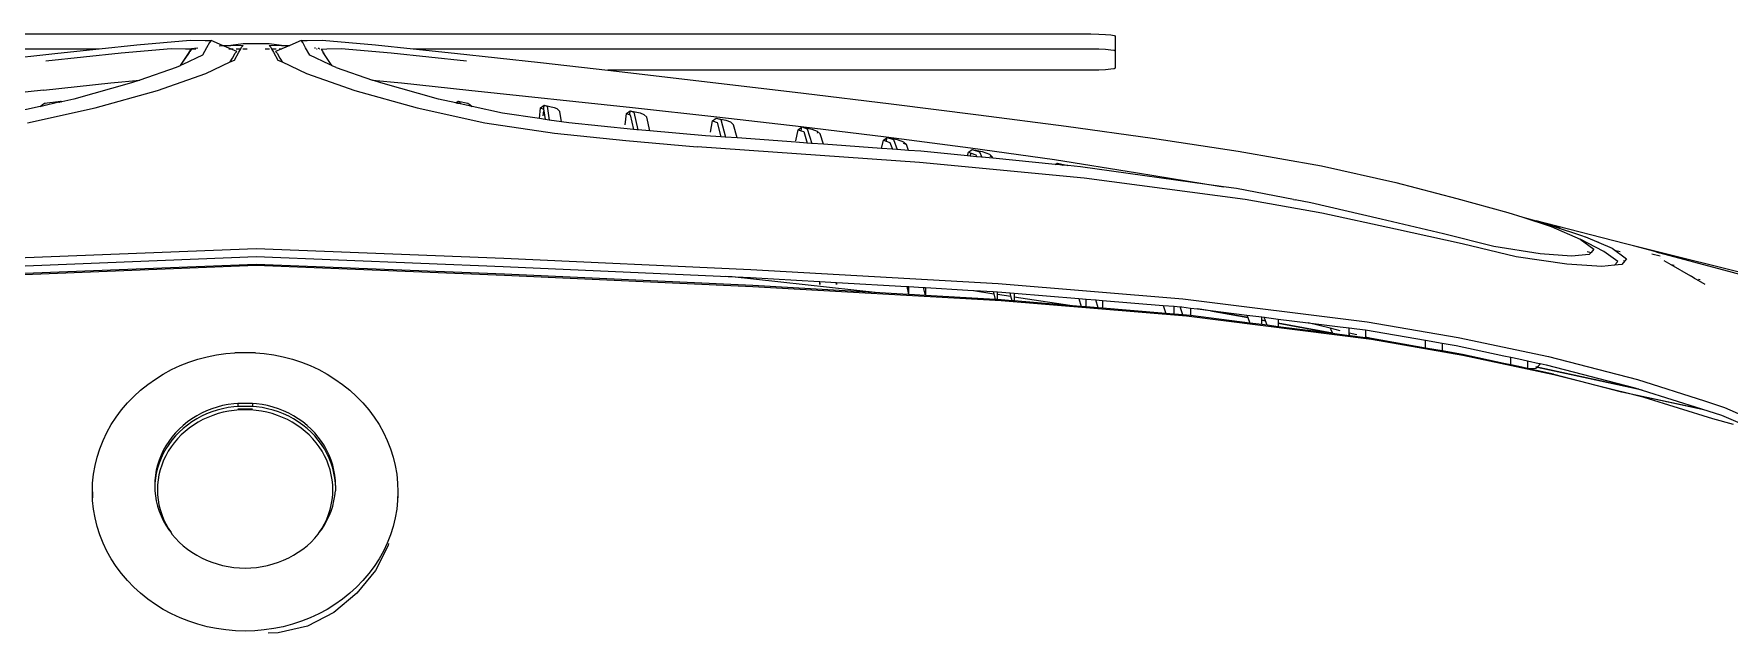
# Model space of a CAD drawing. Header units: metres. Extents: x 54.3 to 102.1, y 17 to 45.8.
# Drawn here: x 55.9438 to 56.2871, y 31.3346 to 31.4561 of the extents above; entities that cross this region are included whole.
import ezdxf

# ---------------------------------------------------------------- set-up
doc = ezdxf.new("R2010")
doc.units = ezdxf.units.M
doc.layers.add('Edges', color=7, linetype='Continuous')

# ---------------------------------------------------------------- blocks, each defined once
blk = doc.blocks.new('BMW 7 Series pl')
at = {"layer": 'Edges'}
for p, q in [((-2526.44, 424.73), (-2508.16, 492.86)), ((-2514.82, 471.64), (-2528.53, 416.8)), ((-2477.24, 443.42), (-2468.8, 462.93)), ((-2479.61, 444.38), (-2477.09, 450.08)), ((-2474.41, 447.07), (-2476.17, 440.83)), ((-2481.58, 438.26), (-2479.61, 444.38)), ((-2479.17, 437.37), (-2477.24, 443.42)), ((-2516.84, 438.51), (-2518.78, 435.19)), ((-2518.45, 436.51), (-2518.33, 437)), ((-2488.01, 418.04), (-2481.58, 438.26)), ((-2484.87, 419.4), (-2479.17, 437.37)), ((-2484.34, 413.25), (-2479.1, 437.57)), ((-2484.34, 413.25), (-2479.17, 437.37)), ((-2476.17, 440.83), (-2482.58, 420.06)), ((-2522.91, 428.07), (-2519.45, 434.05)), ((-2519.27, 434.33), (-2519.45, 434.05)), ((-2519.24, 434.37), (-2519.27, 434.33)), ((-2518.78, 435.19), (-2519.24, 434.37)), ((-2518.78, 435.19), (-2518.73, 435.39)), ((-2524.12, 425.98), (-2522.91, 428.07)), ((-2522.91, 428.07), (-2522.65, 429.09)), ((-2526.49, 424.4), (-2528.53, 416.8)), ((-2526.35, 424.74), (-2526.62, 423.68)), ((-2526.4, 424.73), (-2526.49, 424.4)), ((-2526.44, 424.73), (-2526.49, 424.4)), ((-2526.16, 422.37), (-2525.53, 424.88)), ((-2524.84, 425.1), (-2524.85, 425.04)), ((-2528.53, 416.8), (-2529.18, 414.37)), ((-2494.98, 391.04), (-2488.01, 418.04)), ((-2492.51, 390.32), (-2485.57, 417.21)), ((-2485.18, 418.41), (-2491.81, 387.67)), ((-2484.87, 419.4), (-2491.72, 387.59)), ((-2485.57, 417.21), (-2485.18, 418.41)), ((-2485.18, 418.41), (-2484.87, 419.4)), ((-2482.58, 420.06), (-2484.34, 413.25)), ((-2529.18, 414.37), (-2535.44, 390.04)), ((-2527.83, 410.34), (-2524.65, 414.66)), ((-2527.1, 411.49), (-2526.78, 412.76)), ((-2523.78, 412.01), (-2526.83, 407.79)), ((-2524.65, 414.66), (-2524.03, 414.15)), ((-2524.12, 413.8), (-2524.03, 414.15)), ((-2524.03, 414.15), (-2522.88, 413.22)), ((-2522.66, 411.04), (-2523.78, 412.01)), ((-2522.88, 413.22), (-2522.66, 411.04)), ((-2522.66, 411.04), (-2522.27, 407.21)), ((-2489.69, 392.57), (-2484.36, 413.19)), ((-2484.36, 413.19), (-2489.5, 392.71)), ((-2484.34, 413.25), (-2484.36, 413.19)), ((-2531.24, 402.27), (-2529.57, 406.33)), ((-2526.83, 407.79), (-2530.61, 400.68)), ((-2529.57, 406.33), (-2529.65, 406.02)), ((-2529.57, 406.33), (-2527.83, 410.34)), ((-2522.27, 407.21), (-2522.95, 396.59)), ((-2534.38, 392.79), (-2531.72, 401.08)), ((-2534.38, 391.87), (-2530.61, 400.68)), ((-2531.72, 401.08), (-2531.25, 402.2)), ((-2531.25, 402.2), (-2531.24, 402.27)), ((-2530.61, 400.68), (-2527.57, 404.76)), ((-2527.57, 404.76), (-2526.57, 403.94)), ((-2526.87, 402.73), (-2526.57, 403.94)), ((-2526.57, 403.94), (-2525.95, 403.42)), ((-2525.95, 403.42), (-2525.43, 398.02)), ((-2525.43, 398.02), (-2526.11, 388.55)), ((-2522.95, 396.59), (-2525.26, 381.32)), ((-2537.2, 383.25), (-2534.38, 391.87)), ((-2536.14, 387.29), (-2534.38, 392.79)), ((-2535.44, 390.04), (-2536.14, 387.29)), ((-2533.91, 394.64), (-2534.38, 392.79)), ((-2500.83, 363.68), (-2494.98, 391.04)), ((-2489.5, 392.71), (-2495.37, 365.16)), ((-2492.89, 388.52), (-2492.51, 390.32)), ((-2489.69, 392.57), (-2491.29, 385.16)), ((-2537.2, 383.25), (-2536.14, 387.29)), ((-2526.11, 388.55), (-2528.35, 374.52)), ((-2493.71, 384.71), (-2492.95, 388.24)), ((-2492.95, 388.24), (-2492.72, 388.52)), ((-2492.95, 388.24), (-2492.89, 388.52)), ((-2492.89, 388.52), (-2492.72, 388.52)), ((-2492.72, 388.52), (-2491.81, 387.67)), ((-2491.81, 387.67), (-2491.9, 387.25)), ((-2491.81, 387.67), (-2491.72, 387.59)), ((-2491.72, 387.59), (-2491.8, 387.25)), ((-2491.72, 387.59), (-2491.36, 387.25)), ((-2491.29, 385.16), (-2491.39, 384.71)), ((-2491.36, 387.25), (-2491.29, 385.16)), ((-2538.68, 378.75), (-2537.2, 383.25)), ((-2525.26, 381.32), (-2529.13, 364.92)), ((-2495.23, 377.58), (-2494.78, 379.71)), ((-2494.78, 379.71), (-2494.28, 382.04)), ((-2492.47, 379.71), (-2494.78, 379.71)), ((-2494.28, 382.04), (-2493.71, 384.71)), ((-2493.71, 384.71), (-2491.39, 384.71)), ((-2492.47, 379.71), (-2492.93, 377.58)), ((-2491.96, 382.04), (-2492.47, 379.71)), ((-2491.39, 384.71), (-2491.96, 382.04)), ((-2542.9, 363.37), (-2538.68, 378.75)), ((-2528.35, 374.52), (-2532.16, 359.34)), ((-2498.34, 363.08), (-2495.23, 377.58)), ((-2492.93, 377.58), (-2495.63, 365.09)), ((-2529.13, 364.92), (-2533.62, 344.81)), ((-2495.37, 365.16), (-2500.16, 337.51)), ((-2495.63, 365.09), (-2496.72, 358.84)), ((-2547.74, 344.89), (-2542.9, 363.37)), ((-2532.16, 359.34), (-2536.66, 340.46)), ((-2505.57, 336.14), (-2500.83, 363.68)), ((-2499.07, 358.84), (-2498.34, 363.08)), ((-2499.93, 353.84), (-2499.07, 358.84)), ((-2499.07, 358.84), (-2496.72, 358.84)), ((-2496.72, 358.84), (-2497.6, 353.84)), ((-2503.07, 335.72), (-2499.93, 353.84)), ((-2497.6, 353.84), (-2500.47, 337.48)), ((-2497.6, 353.84), (-2499.93, 353.84)), ((-2552.77, 322.32), (-2547.74, 344.89)), ((-2533.62, 344.81), (-2538.44, 322.49)), ((-2536.66, 340.46), (-2541.58, 319.13)), ((-2512.54, 280.41), (-2505.57, 336.14)), ((-2500.16, 337.51), (-2507.21, 281.55)), ((-2503.41, 333.02), (-2503.07, 335.67)), ((-2503.07, 335.72), (-2500.9, 335.72)), ((-2503.07, 335.67), (-2503.07, 335.72)), ((-2500.69, 335.72), (-2501.3, 330.96)), ((-2500.47, 337.48), (-2500.9, 335.72)), ((-2500.9, 335.72), (-2500.69, 335.72)), ((-2500.47, 337.48), (-2500.69, 335.72)), ((-2504.03, 328.06), (-2503.7, 330.72)), ((-2503.7, 330.72), (-2503.41, 333.02)), ((-2502.14, 330.72), (-2503.7, 330.72)), ((-2501.56, 333.02), (-2502.14, 330.72)), ((-2501.92, 330.72), (-2502.14, 330.72)), ((-2501.33, 330.72), (-2501.96, 325.7)), ((-2501.3, 330.96), (-2501.92, 330.72)), ((-2501.33, 330.72), (-2501.92, 330.72)), ((-2501.3, 330.96), (-2501.33, 330.72)), ((-2505.24, 318.38), (-2504.03, 328.06)), ((-2503.58, 325.01), (-2505.24, 318.38)), ((-2502.1, 325.65), (-2505.1, 309.29)), ((-2505.1, 309.29), (-2502.1, 325.65)), ((-2501.96, 325.7), (-2504.04, 309.29)), ((-2502.81, 328.06), (-2503.58, 325.01)), ((-2503.58, 325.01), (-2503.19, 325.23)), ((-2503.19, 325.23), (-2502.1, 325.65)), ((-2502.1, 325.65), (-2501.96, 325.7)), ((-2557.19, 297.13), (-2552.77, 322.32)), ((-2538.44, 322.49), (-2542.59, 299.22)), ((-2541.58, 319.13), (-2542.48, 314.43)), ((-2506.38, 309.29), (-2505.24, 318.38)), ((-2542.58, 313.94), (-2545.88, 296.64)), ((-2542.58, 313.94), (-2542.5, 314.35)), ((-2542.5, 314.35), (-2542.48, 314.43)), ((-2506.92, 305.01), (-2506.38, 309.29)), ((-2506.38, 309.29), (-2505.1, 309.29)), ((-2505.1, 309.29), (-2504.04, 309.29)), ((-2504.04, 309.29), (-2504.47, 305.88)), ((-2507.57, 299.78), (-2507.01, 304.28)), ((-2507.01, 304.28), (-2506.92, 305.01)), ((-2506.01, 304.28), (-2507.01, 304.28)), ((-2505.81, 305.41), (-2506.92, 305.01)), ((-2505.81, 305.41), (-2506.01, 304.28)), ((-2506.01, 304.28), (-2505.81, 305.41)), ((-2504.67, 304.28), (-2506.01, 304.28)), ((-2504.47, 305.88), (-2505.81, 305.41)), ((-2504.67, 304.28), (-2505.13, 300.64)), ((-2504.47, 305.88), (-2504.67, 304.28)), ((-2542.59, 299.22), (-2549.09, 250.53)), ((-2509.45, 284.83), (-2507.57, 299.78)), ((-2506.79, 300.06), (-2508.85, 288.77)), ((-2508.85, 288.77), (-2506.79, 300.06)), ((-2507.57, 299.78), (-2506.79, 300.06)), ((-2505.13, 300.64), (-2507.4, 282.76)), ((-2506.79, 300.06), (-2505.13, 300.64)), ((-2561.13, 271.24), (-2557.19, 297.13)), ((-2546.44, 292.67), (-2552.48, 249.44)), ((-2546.66, 291.42), (-2546.44, 292.67)), ((-2545.88, 296.64), (-2546.44, 292.67)), ((-2550.7, 266.67), (-2546.66, 291.42)), ((-2508.85, 288.77), (-2509.45, 284.83)), ((-2510.04, 280.08), (-2509.71, 282.76)), ((-2509.71, 282.76), (-2509.45, 284.83)), ((-2509.71, 282.76), (-2507.4, 282.76)), ((-2507.4, 282.76), (-2507.55, 281.55)), ((-2517.13, 224.51), (-2512.54, 280.41)), ((-2507.21, 281.55), (-2511.85, 225.43)), ((-2510.5, 274.46), (-2510.23, 277.76)), ((-2510.23, 277.76), (-2510.1, 279.59)), ((-2507.86, 277.76), (-2510.23, 277.76)), ((-2507.65, 280.38), (-2510.1, 279.59)), ((-2510.1, 279.59), (-2510.04, 280.08)), ((-2507.86, 277.76), (-2508.07, 275.24)), ((-2507.65, 280.38), (-2507.86, 277.76)), ((-2507.55, 281.55), (-2507.65, 280.38)), ((-2512.01, 256.13), (-2510.5, 274.46)), ((-2510.5, 274.46), (-2508.07, 275.24)), ((-2508.07, 275.24), (-2509.66, 256.13)), ((-2564.79, 245.06), (-2561.13, 271.24)), ((-2554.66, 241.54), (-2550.7, 266.67)), ((-2592.66, 254.96), (-2592.57, 257.03)), ((-2592.57, 257.03), (-2592.44, 258.62)), ((-2592.44, 258.62), (-2592.3, 259.62)), ((-2592.3, 259.62), (-2592.15, 259.96)), ((-2592.15, 259.96), (-2587.65, 259.96)), ((-2588.17, 254.96), (-2588.07, 257.03)), ((-2588.07, 257.03), (-2587.95, 258.62)), ((-2587.95, 258.62), (-2587.81, 259.62)), ((-2587.81, 259.62), (-2587.65, 259.96)), ((-2587.65, 259.96), (-2582.32, 259.96)), ((-2582.32, 259.96), (-2582.16, 259.62)), ((-2582.16, 259.62), (-2582.02, 258.62)), ((-2582.02, 258.62), (-2581.9, 257.03)), ((-2581.9, 257.03), (-2581.8, 254.96)), ((-2592.74, 249.96), (-2592.72, 252.55)), ((-2592.72, 252.55), (-2592.66, 254.96)), ((-2588.25, 249.96), (-2588.23, 252.55)), ((-2588.23, 252.55), (-2588.17, 254.96)), ((-2581.8, 254.96), (-2581.74, 252.55)), ((-2581.74, 252.55), (-2581.72, 249.96)), ((-2512.43, 251.13), (-2512.18, 254.09)), ((-2512.18, 254.09), (-2512.01, 256.13)), ((-2509.77, 254.78), (-2512.18, 254.09)), ((-2512.01, 256.13), (-2509.66, 256.13)), ((-2509.77, 254.78), (-2510.08, 251.13)), ((-2509.66, 256.13), (-2509.77, 254.78)), ((-2592.74, -250.04), (-2592.74, 249.96)), ((-2588.25, 47.45), (-2588.25, 249.96)), ((-2581.72, 249.96), (-2581.72, 106.39)), ((-2549.09, 250.53), (-2553.76, 200.67)), ((-2552.48, 249.44), (-2552.85, 245.63)), ((-2514.22, 229.35), (-2512.6, 248.97)), ((-2513.13, 229.35), (-2510.32, 248.2)), ((-2512.6, 248.97), (-2512.43, 251.13)), ((-2512.6, 248.97), (-2510.2, 249.66)), ((-2510.08, 251.13), (-2512.43, 251.13)), ((-2510.32, 248.2), (-2511.87, 229.35)), ((-2510.2, 249.66), (-2510.32, 248.2)), ((-2510.08, 251.13), (-2510.2, 249.66)), ((-2568.26, 218.54), (-2564.79, 245.06)), ((-2558.24, 216.18), (-2554.66, 241.54)), ((-2553.22, 241.81), (-2555.06, 222.94)), ((-2553.63, 242.34), (-2552.96, 245.34)), ((-2553.63, 242.34), (-2553, 244.08)), ((-2553.18, 242.2), (-2553.63, 242.34)), ((-2553.22, 241.81), (-2553.63, 242.34)), ((-2553.18, 242.2), (-2553.22, 241.81)), ((-2553, 244.08), (-2553.18, 242.2)), ((-2552.85, 245.63), (-2553, 244.08)), ((-2552.96, 245.34), (-2552.85, 245.63)), ((-2514.63, 224.35), (-2514.32, 228.12)), ((-2514.32, 228.12), (-2514.22, 229.35)), ((-2513.28, 228.39), (-2514.32, 228.12)), ((-2514.22, 229.35), (-2513.13, 229.35)), ((-2513.88, 224.35), (-2513.28, 228.39)), ((-2511.92, 228.74), (-2513.28, 228.39)), ((-2513.13, 229.35), (-2511.87, 229.35)), ((-2511.92, 228.74), (-2512.21, 225.43)), ((-2511.87, 229.35), (-2511.92, 228.74)), ((-2557.08, 219.67), (-2556.29, 221.88)), ((-2556.29, 221.88), (-2555.43, 222.78)), ((-2555.43, 222.78), (-2555.67, 222.14)), ((-2555.06, 222.94), (-2555.43, 222.78)), ((-2555.06, 222.94), (-2555.39, 219.53)), ((-2521.42, 149.71), (-2517.13, 224.51)), ((-2511.85, 225.43), (-2516.17, 150.29)), ((-2515.15, 215.32), (-2514.71, 223.02)), ((-2514.97, 217.05), (-2514.05, 223.19)), ((-2514.71, 223.02), (-2514.64, 224.29)), ((-2514.71, 223.02), (-2514.05, 223.19)), ((-2514.64, 224.29), (-2514.63, 224.35)), ((-2513.88, 224.35), (-2514.63, 224.35)), ((-2514.05, 223.19), (-2512.32, 223.64)), ((-2512.28, 224.35), (-2513.88, 224.35)), ((-2512.32, 223.64), (-2513.54, 202.5)), ((-2512.28, 224.35), (-2512.32, 223.64)), ((-2512.21, 225.43), (-2512.28, 224.35)), ((-2571.58, 192.1), (-2568.26, 218.54)), ((-2561.51, 190.59), (-2558.24, 216.18)), ((-2557.75, 216.67), (-2557.08, 219.67)), ((-2557.75, 216.67), (-2556.97, 218.88)), ((-2556.91, 215.57), (-2557.75, 216.67)), ((-2556.97, 218.88), (-2555.39, 219.53)), ((-2556.91, 215.57), (-2556.63, 216.35)), ((-2555.8, 215.25), (-2556.91, 215.57)), ((-2556.63, 216.35), (-2556.12, 217.78)), ((-2555.72, 216.09), (-2556.63, 216.35)), ((-2556.12, 217.78), (-2555.53, 218.02)), ((-2555.72, 216.09), (-2555.8, 215.25)), ((-2555.53, 218.02), (-2555.72, 216.09)), ((-2555.39, 219.53), (-2555.53, 218.02)), ((-2515.15, 215.32), (-2514.97, 217.05)), ((-2555.8, 215.25), (-2557.18, 201.1)), ((-2515.89, 202.5), (-2515.15, 215.32)), ((-2553.76, 200.67), (-2558.51, 133.41)), ((-2557.18, 201.1), (-2557.45, 197.39)), ((-2516.18, 197.5), (-2515.92, 201.95)), ((-2513.54, 202.5), (-2515.92, 201.95)), ((-2515.92, 201.95), (-2515.89, 202.5)), ((-2515.89, 202.5), (-2513.54, 202.5)), ((-2513.54, 202.5), (-2513.82, 197.5)), ((-2560.72, 193.92), (-2560.04, 195.86)), ((-2560.04, 195.86), (-2559.19, 196.76)), ((-2559.19, 196.76), (-2559.52, 195.83)), ((-2557.45, 197.39), (-2559.19, 196.76)), ((-2557.45, 197.39), (-2557.7, 193.96)), ((-2517.43, 175.57), (-2516.21, 196.88)), ((-2513.83, 197.42), (-2516.54, 150.3)), ((-2516.21, 196.88), (-2516.18, 197.5)), ((-2516.21, 196.88), (-2513.83, 197.42)), ((-2513.82, 197.5), (-2516.18, 197.5)), ((-2513.82, 197.5), (-2513.83, 197.42)), ((-2574.82, 165.57), (-2571.58, 192.1)), ((-2564.71, 164.89), (-2561.51, 190.59)), ((-2561.4, 190.92), (-2560.72, 193.92)), ((-2561.4, 190.92), (-2560.73, 192.86)), ((-2560.27, 190.64), (-2561.4, 190.92)), ((-2560.55, 189.82), (-2561.4, 190.92)), ((-2560.73, 192.86), (-2557.7, 193.96)), ((-2560.55, 189.82), (-2560.27, 190.64)), ((-2560.27, 190.64), (-2559.87, 191.76)), ((-2559.87, 191.76), (-2557.8, 192.51)), ((-2557.8, 192.51), (-2558.04, 189.21)), ((-2557.7, 193.96), (-2557.8, 192.51)), ((-2558.04, 189.21), (-2560.55, 189.82)), ((-2558.04, 189.21), (-2559.31, 171.64)), ((-2514.36, 188.21), (-2519.13, 144.06)), ((-2517.72, 170.57), (-2517.44, 175.46)), ((-2516.85, 175.57), (-2517.44, 175.46)), ((-2517.44, 175.46), (-2517.43, 175.57)), ((-2517.43, 175.57), (-2516.85, 175.57)), ((-2563.89, 168.08), (-2563.31, 169.76)), ((-2563.31, 169.76), (-2562.45, 170.66)), ((-2562.71, 169.94), (-2562.79, 169.69)), ((-2559.31, 171.64), (-2562.45, 170.66)), ((-2559.31, 171.64), (-2559.57, 168.15)), ((-2518.93, 149.55), (-2517.73, 170.4)), ((-2517.73, 170.4), (-2516.85, 170.57)), ((-2517.73, 170.4), (-2517.72, 170.57)), ((-2516.85, 170.57), (-2517.72, 170.57)), ((-2577.96, 139.03), (-2574.82, 165.57)), ((-2567.61, 139.42), (-2564.71, 164.89)), ((-2564.56, 165.08), (-2563.89, 168.08)), ((-2564.56, 165.08), (-2563.99, 166.76)), ((-2563.42, 164.85), (-2564.56, 165.08)), ((-2563.72, 163.99), (-2564.56, 165.08)), ((-2563.99, 166.76), (-2559.57, 168.15)), ((-2563.72, 163.99), (-2563.42, 164.85)), ((-2563.42, 164.85), (-2563.14, 165.66)), ((-2563.14, 165.66), (-2559.67, 166.75)), ((-2559.67, 166.75), (-2559.92, 163.28)), ((-2559.57, 168.15), (-2559.67, 166.75)), ((-2560.32, 163.28), (-2563.72, 163.99)), ((-2559.92, 163.28), (-2561.21, 145.51)), ((-2524.77, 74.89), (-2521.42, 149.71)), ((-2522.28, 74.76), (-2518.93, 149.55)), ((-2516.54, 150.3), (-2519.92, 75.13)), ((-2516.17, 150.29), (-2519.54, 75.12)), ((-2566.08, 143.55), (-2565.23, 144.45)), ((-2561.21, 145.51), (-2565.23, 144.45)), ((-2561.21, 145.51), (-2561.46, 141.95)), ((-2519.13, 144.06), (-2519.27, 141.85)), ((-2581.04, 112.46), (-2577.96, 139.03)), ((-2570.42, 113.84), (-2567.61, 139.42)), ((-2567.25, 139.15), (-2566.57, 142.15)), ((-2567.25, 139.15), (-2566.76, 140.55)), ((-2566.41, 138.05), (-2567.25, 139.15)), ((-2566.76, 140.55), (-2561.46, 141.95)), ((-2566.57, 142.15), (-2566.08, 143.55)), ((-2566.41, 138.05), (-2565.91, 139.45)), ((-2565.91, 139.45), (-2561.56, 140.59)), ((-2561.56, 140.59), (-2561.9, 135.97)), ((-2561.46, 141.95), (-2561.56, 140.59)), ((-2562.95, 137.47), (-2566.41, 138.05)), ((-2561.9, 135.97), (-2563.37, 119.07)), ((-2560.41, 111.8), (-2558.51, 133.41)), ((-2568.35, 117.29), (-2567.5, 118.19)), ((-2563.37, 119.07), (-2567.5, 118.19)), ((-2563.37, 119.07), (-2563.68, 115.43)), ((-2575.68, 64.29), (-2570.42, 113.84)), ((-2569.45, 113.17), (-2568.78, 116.17)), ((-2569.45, 113.17), (-2569.03, 114.29)), ((-2568.25, 113.01), (-2569.45, 113.17)), ((-2568.61, 112.07), (-2569.45, 113.17)), ((-2569.03, 114.29), (-2563.68, 115.43)), ((-2568.78, 116.17), (-2568.35, 117.29)), ((-2568.61, 112.07), (-2568.25, 113.01)), ((-2568.25, 113.01), (-2568.18, 113.19)), ((-2568.18, 113.19), (-2563.81, 114.12)), ((-2563.81, 114.12), (-2565.75, 94.54)), ((-2563.7, 115.18), (-2563.81, 114.12)), ((-2563.68, 115.43), (-2563.7, 115.18)), ((-2581.72, 106.39), (-2581.04, 112.46)), ((-2565.19, 111.61), (-2568.61, 112.07)), ((-2562.65, 90.26), (-2560.41, 111.8)), ((-2584.04, 85.98), (-2581.72, 106.39)), ((-2566.06, 92.4), (-2569.27, 91.88)), ((-2566.06, 92.4), (-2566.62, 88.65)), ((-2565.75, 94.54), (-2566.06, 92.4)), ((-2571.17, 87.14), (-2570.49, 90.14)), ((-2571.17, 87.14), (-2570.8, 87.98)), ((-2570.8, 87.98), (-2566.62, 88.65)), ((-2570.49, 90.14), (-2570.12, 90.98)), ((-2570.12, 90.98), (-2569.27, 91.88)), ((-2569.42, 86.97), (-2566.8, 87.39)), ((-2566.8, 87.39), (-2567.08, 85.72)), ((-2566.62, 88.65), (-2566.8, 87.39)), ((-2565.8, 69.14), (-2562.65, 90.26)), ((-2586.91, 60.01), (-2584.04, 85.98)), ((-2570.07, 87.03), (-2571.17, 87.14)), ((-2570.33, 86.04), (-2571.17, 87.14)), ((-2570.33, 86.04), (-2569.95, 86.88)), ((-2567.08, 85.72), (-2570.33, 86.04)), ((-2569.95, 86.88), (-2569.42, 86.97)), ((-2567.89, 86.82), (-2569.42, 86.97)), ((-2567.08, 85.72), (-2568.71, 74.47)), ((-2568.71, 74.47), (-2570.75, 65.3)), ((-2527.76, -0.04), (-2524.77, 74.89)), ((-2525.27, -0.04), (-2522.28, 74.76)), ((-2519.92, 75.13), (-2522.92, -0.04)), ((-2519.54, 75.12), (-2522.54, -0.04)), ((-2570.32, 48.69), (-2565.8, 69.14)), ((-2584.44, 63.58), (-2586.92, 40.81)), ((-2577.93, 43.94), (-2575.68, 64.29)), ((-2572.39, 61.06), (-2571.72, 64.06)), ((-2572.39, 61.06), (-2572.07, 61.62)), ((-2572.07, 61.62), (-2571.55, 61.68)), ((-2571.72, 64.06), (-2571.39, 64.62)), ((-2571.55, 61.68), (-2571.7, 61.01)), ((-2570.82, 64.96), (-2571.55, 61.68)), ((-2571.39, 64.62), (-2570.75, 65.3)), ((-2570.79, 65.12), (-2570.88, 64.96)), ((-2570.88, 64.96), (-2570.82, 64.96)), ((-2570.79, 65.12), (-2570.82, 64.96)), ((-2570.75, 65.3), (-2570.79, 65.12)), ((-2588.25, 47.45), (-2586.91, 60.01)), ((-2571.85, 60.34), (-2573, 55.15)), ((-2571.7, 61.01), (-2572.39, 61.06)), ((-2571.85, 60.34), (-2572.39, 61.06)), ((-2571.7, 61.01), (-2571.85, 60.34)), ((-2573, 55.15), (-2577.87, 37.68)), ((-2589.46, 36.07), (-2588.25, 47.45)), ((-2575.59, 29.86), (-2570.32, 48.69)), ((-2578.74, 35.16), (-2577.93, 43.94)), ((-2467.1, 40.59), (-2464.56, 41.4)), ((-2464.56, 41.4), (-2461.97, 42.04)), ((-2461.97, 42.04), (-2459.35, 42.49)), ((-2459.35, 42.49), (-2456.71, 42.76)), ((-2456.71, 42.76), (-2454.06, 42.85)), ((-2454.06, 42.85), (-2451.41, 42.76)), ((-2454.06, 42.85), (-2452.22, 42.85)), ((-2451.41, 42.76), (-2448.77, 42.49)), ((-2448.77, 42.49), (-2446.16, 42.04)), ((-2446.16, 42.04), (-2443.57, 41.4)), ((-2443.57, 41.4), (-2441.02, 40.59)), ((-2590.87, 19.94), (-2589.46, 36.07)), ((-2586.92, 40.81), (-2588.26, 25.66)), ((-2577.87, 37.68), (-2578.74, 35.16)), ((-2476.68, 35.66), (-2474.39, 37.14)), ((-2474.39, 37.14), (-2472.03, 38.45)), ((-2472.03, 38.45), (-2469.6, 39.61)), ((-2469.6, 39.61), (-2467.1, 40.59)), ((-2441.02, 40.59), (-2438.53, 39.61)), ((-2438.53, 39.61), (-2436.09, 38.45)), ((-2438.39, 39.99), (-2437.76, 39.88)), ((-2437.76, 39.88), (-2430.16, 36.08)), ((-2436.09, 38.45), (-2433.73, 37.14)), ((-2433.73, 37.14), (-2431.45, 35.66)), ((-2430.16, 36.08), (-2423.32, 30.4)), ((-2582.55, 24.16), (-2578.74, 35.16)), ((-2482.95, 30.32), (-2480.96, 32.25)), ((-2480.96, 32.25), (-2478.87, 34.03)), ((-2478.87, 34.03), (-2476.68, 35.66)), ((-2431.45, 35.66), (-2429.26, 34.03)), ((-2429.26, 34.03), (-2427.16, 32.25)), ((-2427.16, 32.25), (-2425.17, 30.32)), ((-2588.26, 25.66), (-2588.12, 21.38)), ((-2580.75, 15.22), (-2575.59, 29.86)), ((-2488.2, 23.8), (-2486.58, 26.09)), ((-2486.58, 26.09), (-2484.83, 28.27)), ((-2484.83, 28.27), (-2482.95, 30.32)), ((-2425.17, 30.32), (-2423.3, 28.27)), ((-2423.32, 30.4), (-2417.53, 23.44)), ((-2423.3, 28.27), (-2421.55, 26.09)), ((-2421.55, 26.09), (-2419.92, 23.8)), ((-2588.12, 21.38), (-2588.02, 19.61)), ((-2583.18, 22.91), (-2586.84, 20.42)), ((-2583.18, 22.91), (-2586.83, 20.48)), ((-2586.82, 20.68), (-2586.83, 20.48)), ((-2583.49, 22.15), (-2586.29, 16.19)), ((-2583.57, 22.1), (-2583.49, 22.15)), ((-2583.18, 22.91), (-2583.49, 22.15)), ((-2583.16, 22.96), (-2583.18, 22.91)), ((-2583.11, 22.96), (-2583.16, 22.96)), ((-2582.55, 24.16), (-2583.11, 22.96)), ((-2491.04, 18.9), (-2489.69, 21.4)), ((-2489.69, 21.4), (-2488.2, 23.8)), ((-2467.98, 20.61), (-2469.33, 19.74)), ((-2467.06, 20.61), (-2468.41, 19.74)), ((-2466.58, 21.39), (-2467.98, 20.61)), ((-2465.66, 21.39), (-2467.06, 20.61)), ((-2465.14, 22.07), (-2466.58, 21.39)), ((-2464.99, 20.65), (-2466.34, 19.89)), ((-2464.22, 22.07), (-2465.66, 21.39)), ((-2463.67, 22.66), (-2465.14, 22.07)), ((-2463.59, 21.31), (-2464.99, 20.65)), ((-2462.74, 22.66), (-2464.22, 22.07)), ((-2462.16, 23.14), (-2463.67, 22.66)), ((-2462.16, 21.87), (-2463.59, 21.31)), ((-2461.23, 23.14), (-2462.74, 22.66)), ((-2460.63, 23.51), (-2462.16, 23.14)), ((-2460.69, 22.34), (-2462.16, 21.87)), ((-2459.7, 23.51), (-2461.23, 23.14)), ((-2459.21, 22.7), (-2460.69, 22.34)), ((-2459.08, 23.78), (-2460.63, 23.51)), ((-2458.15, 23.78), (-2459.7, 23.51)), ((-2457.71, 22.96), (-2459.21, 22.7)), ((-2457.51, 23.94), (-2459.08, 23.78)), ((-2456.59, 23.94), (-2458.15, 23.78)), ((-2456.19, 23.12), (-2457.71, 22.96)), ((-2456.59, 23.94), (-2457.51, 23.94)), ((-2455.95, 24), (-2456.59, 23.94)), ((-2454.67, 23.17), (-2456.19, 23.12)), ((-2455.95, 24), (-2454.38, 23.94)), ((-2453.15, 23.12), (-2454.67, 23.17)), ((-2452.81, 23.78), (-2454.38, 23.94)), ((-2451.63, 22.96), (-2453.15, 23.12)), ((-2451.26, 23.51), (-2452.81, 23.78)), ((-2450.13, 22.7), (-2451.63, 22.96)), ((-2449.73, 23.14), (-2451.26, 23.51)), ((-2448.64, 22.34), (-2450.13, 22.7)), ((-2448.22, 22.66), (-2449.73, 23.14)), ((-2447.18, 21.87), (-2448.64, 22.34)), ((-2446.75, 22.07), (-2448.22, 22.66)), ((-2445.75, 21.31), (-2447.18, 21.87)), ((-2445.31, 21.39), (-2446.75, 22.07)), ((-2444.35, 20.65), (-2445.75, 21.31)), ((-2443.91, 20.61), (-2445.31, 21.39)), ((-2442.99, 19.89), (-2444.35, 20.65)), ((-2442.56, 19.74), (-2443.91, 20.61)), ((-2419.92, 23.8), (-2418.43, 21.4)), ((-2418.43, 21.4), (-2417.08, 18.9)), ((-2417.53, 23.44), (-2413.38, 15.48)), ((-2590.75, 15.44), (-2590.87, 19.94)), ((-2590.69, 13.62), (-2590.75, 15.44)), ((-2588.53, 17.6), (-2588.5, 17.93)), ((-2586.29, 16.19), (-2588.53, 14.94)), ((-2588.42, 18.7), (-2588.39, 19.05)), ((-2588.25, 19.1), (-2588.25, 19.26)), ((-2588.25, 18.23), (-2588.25, 18.43)), ((-2588.02, 19.61), (-2587.4, 20.1)), ((-2586.83, 20.48), (-2587.4, 20.1)), ((-2586.84, 20.37), (-2587.07, 20.26)), ((-2586.83, 20.48), (-2586.84, 20.42)), ((-2586.84, 20.42), (-2586.84, 20.37)), ((-2493.3, 13.64), (-2492.25, 16.31)), ((-2492.25, 16.31), (-2491.04, 18.9)), ((-2473.05, 16.58), (-2474.16, 15.36)), ((-2472.12, 16.58), (-2473.23, 15.36)), ((-2471.87, 17.72), (-2473.05, 16.58)), ((-2471.26, 15.98), (-2472.33, 14.8)), ((-2470.95, 17.72), (-2472.12, 16.58)), ((-2470.63, 18.77), (-2471.87, 17.72)), ((-2470.12, 17.08), (-2471.26, 15.98)), ((-2469.71, 18.77), (-2470.95, 17.72)), ((-2469.33, 19.74), (-2470.63, 18.77)), ((-2468.91, 18.1), (-2470.12, 17.08)), ((-2468.41, 19.74), (-2469.71, 18.77)), ((-2467.65, 19.04), (-2468.91, 18.1)), ((-2466.34, 19.89), (-2467.65, 19.04)), ((-2441.68, 19.04), (-2442.99, 19.89)), ((-2441.68, 19.04), (-2442.56, 19.74)), ((-2441.26, 18.77), (-2441.68, 19.04)), ((-2440.02, 17.72), (-2441.26, 18.77)), ((-2438.84, 16.58), (-2440.02, 17.72)), ((-2437.73, 15.36), (-2438.84, 16.58)), ((-2417.08, 18.9), (-2415.88, 16.31)), ((-2415.88, 16.31), (-2414.82, 13.64)), ((-2413.38, 15.48), (-2411.32, 6.6)), ((-2590.11, 14.12), (-2590.69, 13.62)), ((-2590.69, 13.62), (-2589.24, 10.11)), ((-2588.53, 14.94), (-2590.11, 14.12)), ((-2584.24, 7.79), (-2580.75, 15.22)), ((-2494.94, 8.12), (-2494.2, 10.91)), ((-2494.2, 10.91), (-2493.3, 13.64)), ((-2477.04, 11.29), (-2477.84, 9.81)), ((-2476.16, 12.71), (-2477.04, 11.29)), ((-2476.12, 11.29), (-2476.92, 9.81)), ((-2475.2, 14.07), (-2476.16, 12.71)), ((-2475.23, 12.71), (-2476.12, 11.29)), ((-2475.13, 10.85), (-2475.9, 9.41)), ((-2474.27, 14.07), (-2475.23, 12.71)), ((-2474.16, 15.36), (-2475.2, 14.07)), ((-2474.27, 12.23), (-2475.13, 10.85)), ((-2473.23, 15.36), (-2474.27, 14.07)), ((-2473.34, 13.55), (-2474.27, 12.23)), ((-2472.33, 14.8), (-2473.34, 13.55)), ((-2436.69, 14.07), (-2437.73, 15.36)), ((-2435.73, 12.71), (-2436.69, 14.07)), ((-2434.85, 11.29), (-2435.73, 12.71)), ((-2434.05, 9.81), (-2434.85, 11.29)), ((-2414.82, 13.64), (-2413.93, 10.91)), ((-2413.93, 10.91), (-2413.19, 8.12)), ((-2589.27, 7.59), (-2589.69, 3.88)), ((-2589.29, 5.87), (-2589.27, 7.59)), ((-2589.26, 3.92), (-2589.29, 5.87)), ((-2589.27, 7.59), (-2589.24, 10.11)), ((-2589.24, 10.11), (-2588.25, 7.71)), ((-2588.25, 6.89), (-2588.25, 7.71)), ((-2588.25, 7.71), (-2587.45, 5.77)), ((-2588.25, 4.61), (-2588.25, 6.02)), ((-2588.25, 4.61), (-2587.16, 5.2)), ((-2587.45, 5.77), (-2586.93, 6.29)), ((-2587.16, 5.2), (-2584.83, 6.55)), ((-2586.93, 6.29), (-2585.4, 7.13)), ((-2585.4, 7.13), (-2584.24, 7.79)), ((-2584.83, 6.55), (-2584.24, 7.79)), ((-2495.93, 2.42), (-2495.52, 5.29)), ((-2495.52, 5.29), (-2494.94, 8.12)), ((-2479.18, 6.7), (-2479.71, 5.08)), ((-2478.56, 8.28), (-2479.18, 6.7)), ((-2478.25, 6.7), (-2478.78, 5.08)), ((-2477.84, 9.81), (-2478.56, 8.28)), ((-2477.63, 8.28), (-2478.25, 6.7)), ((-2477.2, 6.4), (-2477.72, 4.83)), ((-2476.92, 9.81), (-2477.63, 8.28)), ((-2476.6, 7.93), (-2477.2, 6.4)), ((-2475.9, 9.41), (-2476.6, 7.93)), ((-2433.34, 8.28), (-2434.05, 9.81)), ((-2432.71, 6.7), (-2433.34, 8.28)), ((-2432.18, 5.08), (-2432.71, 6.7)), ((-2413.19, 8.12), (-2412.61, 5.29)), ((-2412.61, 5.29), (-2412.19, 2.42)), ((-2411.32, 6.6), (-2411.24, 3.57)), ((-2589.69, 3.88), (-2589.69, -3.96)), ((-2588.7, 4.37), (-2589.26, 3.92)), ((-2588.7, 4.37), (-2588.25, 4.61)), ((-2588.25, 2.65), (-2588.25, 4.02)), ((-2496.16, -0.25), (-2495.93, 2.42)), ((-2480.74, 0.05), (-2480.84, -1.14)), ((-2480.49, 1.75), (-2480.74, 0.05)), ((-2480.15, 3.43), (-2480.49, 1.75)), ((-2479.71, 5.08), (-2480.15, 3.43)), ((-2479.81, 0.05), (-2479.91, -1.14)), ((-2479.56, 1.75), (-2479.81, 0.05)), ((-2479.22, 3.43), (-2479.56, 1.75)), ((-2478.78, 5.08), (-2479.22, 3.43)), ((-2478.47, 1.6), (-2478.71, -0.05)), ((-2478.14, 3.23), (-2478.47, 1.6)), ((-2477.72, 4.83), (-2478.14, 3.23)), ((-2431.74, 3.43), (-2432.18, 5.08)), ((-2431.4, 1.75), (-2431.74, 3.43)), ((-2431.16, 0.05), (-2431.4, 1.75)), ((-2431.01, -1.66), (-2431.16, 0.05)), ((-2412.19, 2.42), (-2411.94, -0.47)), ((-2589.69, -3.96), (-2589.27, -7.66)), ((-2589.29, -5.95), (-2589.26, -4)), ((-2589.26, -4), (-2588.7, -4.45)), ((-2588.25, -4.69), (-2588.7, -4.45)), ((-2588.25, -4.1), (-2588.25, -2.73)), ((-2588.25, -6.1), (-2588.25, -4.69)), ((-2587.16, -5.28), (-2588.25, -4.69)), ((-2524.77, -74.97), (-2527.76, -0.04)), ((-2522.28, -74.84), (-2525.27, -0.04)), ((-2522.92, -0.04), (-2519.92, -75.21)), ((-2522.54, -0.04), (-2519.54, -75.2)), ((-2496.16, -0.25), (-2496.16, -6.51)), ((-2480.84, -1.14), (-2480.84, -5.62)), ((-2480.84, -1.14), (-2479.91, -1.14)), ((-2479.91, -1.14), (-2479.91, -5.62)), ((-2479.1, -1.18), (-2479.1, -5.57)), ((-2478.85, -1.71), (-2478.9, -3.38)), ((-2478.9, -3.38), (-2478.85, -5.04)), ((-2478.71, -0.05), (-2478.85, -1.71)), ((-2478.85, -5.04), (-2478.71, -6.7)), ((-2431.16, -6.81), (-2431.01, -5.1)), ((-2430.96, -3.38), (-2431.01, -1.66)), ((-2431.01, -5.1), (-2430.96, -3.38)), ((-2411.94, -0.47), (-2411.86, -3.38)), ((-2411.86, -3.38), (-2411.94, -6.28)), ((-2589.24, -10.19), (-2590.69, -13.7)), ((-2589.27, -7.66), (-2589.29, -5.95)), ((-2589.24, -10.19), (-2589.27, -7.66)), ((-2588.25, -7.78), (-2589.24, -10.19)), ((-2589.23, -10.64), (-2589.24, -10.19)), ((-2587.45, -5.85), (-2588.25, -7.78)), ((-2588.25, -7.78), (-2588.25, -6.96)), ((-2588.25, -8.35), (-2588.25, -7.78)), ((-2586.93, -6.36), (-2587.45, -5.85)), ((-2584.83, -6.63), (-2587.16, -5.28)), ((-2585.4, -7.21), (-2586.93, -6.36)), ((-2584.24, -7.87), (-2585.4, -7.21)), ((-2584.24, -7.87), (-2584.83, -6.63)), ((-2580.75, -15.3), (-2584.24, -7.87)), ((-2495.93, -9.17), (-2496.16, -6.51)), ((-2495.52, -12.04), (-2495.93, -9.17)), ((-2480.84, -5.62), (-2479.91, -5.62)), ((-2480.84, -5.62), (-2480.74, -6.81)), ((-2480.74, -6.81), (-2480.49, -8.51)), ((-2480.49, -8.51), (-2480.15, -10.18)), ((-2480.15, -10.18), (-2479.71, -11.84)), ((-2479.91, -5.62), (-2479.81, -6.81)), ((-2479.81, -6.81), (-2479.56, -8.51)), ((-2479.56, -8.51), (-2479.22, -10.18)), ((-2479.22, -10.18), (-2478.78, -11.84)), ((-2478.71, -6.7), (-2478.47, -8.35)), ((-2478.47, -8.35), (-2478.14, -9.98)), ((-2478.14, -9.98), (-2477.72, -11.58)), ((-2432.18, -11.84), (-2431.74, -10.18)), ((-2431.74, -10.18), (-2431.4, -8.51)), ((-2431.4, -8.51), (-2431.16, -6.81)), ((-2412.19, -9.17), (-2412.61, -12.04)), ((-2411.94, -6.28), (-2412.19, -9.17)), ((-2590.75, -15.52), (-2590.69, -13.7)), ((-2590.69, -13.7), (-2590.11, -14.2)), ((-2590.11, -14.2), (-2588.53, -15.02)), ((-2589.17, -11.25), (-2589.23, -10.64)), ((-2588.53, -15.02), (-2586.29, -16.27)), ((-2575.59, -29.94), (-2580.75, -15.3)), ((-2494.94, -14.87), (-2495.52, -12.04)), ((-2494.2, -17.66), (-2494.94, -14.87)), ((-2479.71, -11.84), (-2479.18, -13.45)), ((-2479.18, -13.45), (-2478.56, -15.03)), ((-2478.78, -11.84), (-2478.25, -13.45)), ((-2478.56, -15.03), (-2477.84, -16.56)), ((-2478.25, -13.45), (-2477.63, -15.03)), ((-2477.72, -11.58), (-2477.2, -13.15)), ((-2477.63, -15.03), (-2476.92, -16.56)), ((-2477.2, -13.15), (-2476.6, -14.68)), ((-2476.6, -14.68), (-2475.9, -16.17)), ((-2434.05, -16.56), (-2433.34, -15.03)), ((-2433.34, -15.03), (-2432.71, -13.45)), ((-2432.71, -13.45), (-2432.18, -11.84)), ((-2413.19, -14.87), (-2413.93, -17.66)), ((-2412.61, -12.04), (-2413.19, -14.87)), ((-2590.87, -20.01), (-2590.75, -15.52)), ((-2589.46, -36.15), (-2590.87, -20.01)), ((-2588.44, -18.57), (-2588.53, -17.68)), ((-2588.25, -20.55), (-2588.42, -18.78)), ((-2588.25, -19.09), (-2588.25, -18.31)), ((-2588.25, -20.55), (-2588.25, -19.18)), ((-2588.02, -19.69), (-2588.12, -21.46)), ((-2588.02, -19.69), (-2587.44, -20.09)), ((-2587.4, -20.18), (-2588.02, -19.69)), ((-2587.4, -20.18), (-2583.18, -22.99)), ((-2587.07, -20.34), (-2586.84, -20.45)), ((-2586.84, -20.45), (-2586.84, -20.5)), ((-2586.84, -20.5), (-2583.18, -22.99)), ((-2586.29, -16.27), (-2583.49, -22.23)), ((-2493.3, -20.4), (-2494.2, -17.66)), ((-2492.25, -23.06), (-2493.3, -20.4)), ((-2477.84, -16.56), (-2477.04, -18.04)), ((-2477.04, -18.04), (-2476.16, -19.47)), ((-2476.92, -16.56), (-2476.12, -18.04)), ((-2476.16, -19.47), (-2475.2, -20.83)), ((-2476.12, -18.04), (-2475.23, -19.47)), ((-2475.9, -16.17), (-2475.13, -17.6)), ((-2475.23, -19.47), (-2474.27, -20.83)), ((-2475.13, -17.6), (-2474.27, -18.98)), ((-2474.27, -18.98), (-2473.34, -20.3)), ((-2473.34, -20.3), (-2472.33, -21.55)), ((-2436.69, -20.83), (-2435.73, -19.47)), ((-2435.73, -19.47), (-2434.85, -18.04)), ((-2434.85, -18.04), (-2434.05, -16.56)), ((-2414.82, -20.4), (-2415.88, -23.06)), ((-2413.93, -17.66), (-2414.82, -20.4)), ((-2588.12, -21.46), (-2588.26, -25.74)), ((-2588.17, -21.31), (-2588.25, -20.55)), ((-2588.25, -21.09), (-2588.25, -20.55)), ((-2583.49, -22.23), (-2583.57, -22.18)), ((-2583.49, -22.23), (-2583.18, -22.99)), ((-2583.18, -22.99), (-2583.16, -23.04)), ((-2583.16, -23.04), (-2583.11, -23.04)), ((-2583.11, -23.04), (-2582.55, -24.24)), ((-2582.55, -24.24), (-2578.74, -35.24)), ((-2491.04, -25.65), (-2492.25, -23.06)), ((-2489.69, -28.15), (-2491.04, -25.65)), ((-2475.2, -20.83), (-2474.16, -22.12)), ((-2474.27, -20.83), (-2473.23, -22.12)), ((-2474.16, -22.12), (-2473.05, -23.33)), ((-2473.23, -22.12), (-2472.12, -23.33)), ((-2473.05, -23.33), (-2471.87, -24.47)), ((-2472.33, -21.55), (-2471.26, -22.73)), ((-2472.12, -23.33), (-2470.95, -24.47)), ((-2471.87, -24.47), (-2470.63, -25.52)), ((-2471.26, -22.73), (-2470.12, -23.83)), ((-2470.95, -24.47), (-2469.71, -25.52)), ((-2470.63, -25.52), (-2469.33, -26.49)), ((-2470.12, -23.83), (-2468.91, -24.86)), ((-2469.71, -25.52), (-2468.41, -26.49)), ((-2468.91, -24.86), (-2467.65, -25.79)), ((-2441.68, -25.79), (-2441.26, -25.52)), ((-2441.26, -25.52), (-2440.02, -24.47)), ((-2440.02, -24.47), (-2438.84, -23.33)), ((-2438.84, -23.33), (-2437.73, -22.12)), ((-2437.73, -22.12), (-2436.69, -20.83)), ((-2417.08, -25.65), (-2418.43, -28.15)), ((-2415.88, -23.06), (-2417.08, -25.65)), ((-2588.26, -25.74), (-2586.92, -40.88)), ((-2570.32, -48.77), (-2575.59, -29.94)), ((-2488.2, -30.55), (-2489.69, -28.15)), ((-2486.58, -32.85), (-2488.2, -30.55)), ((-2469.33, -26.49), (-2467.98, -27.36)), ((-2468.41, -26.49), (-2467.06, -27.36)), ((-2467.98, -27.36), (-2466.58, -28.14)), ((-2467.65, -25.79), (-2466.34, -26.64)), ((-2467.06, -27.36), (-2465.66, -28.14)), ((-2466.58, -28.14), (-2465.14, -28.83)), ((-2466.34, -26.64), (-2464.99, -27.4)), ((-2465.66, -28.14), (-2464.22, -28.83)), ((-2465.14, -28.83), (-2463.67, -29.41)), ((-2464.99, -27.4), (-2463.59, -28.06)), ((-2464.22, -28.83), (-2462.74, -29.41)), ((-2463.67, -29.41), (-2462.16, -29.89)), ((-2463.59, -28.06), (-2462.16, -28.63)), ((-2462.74, -29.41), (-2461.23, -29.89)), ((-2462.16, -28.63), (-2460.69, -29.09)), ((-2462.16, -29.89), (-2460.63, -30.27)), ((-2461.23, -29.89), (-2459.7, -30.27)), ((-2460.69, -29.09), (-2459.21, -29.46)), ((-2460.63, -30.27), (-2459.08, -30.53)), ((-2459.7, -30.27), (-2458.15, -30.53)), ((-2459.21, -29.46), (-2457.71, -29.72)), ((-2459.08, -30.53), (-2457.51, -30.7)), ((-2458.15, -30.53), (-2456.59, -30.7)), ((-2457.71, -29.72), (-2456.19, -29.87)), ((-2457.51, -30.7), (-2456.59, -30.7)), ((-2456.59, -30.7), (-2455.95, -30.75)), ((-2456.19, -29.87), (-2454.67, -29.93)), ((-2455.95, -30.75), (-2454.38, -30.7)), ((-2454.67, -29.93), (-2453.15, -29.87)), ((-2454.38, -30.7), (-2452.81, -30.53)), ((-2453.15, -29.87), (-2451.63, -29.72)), ((-2452.81, -30.53), (-2451.26, -30.27)), ((-2451.63, -29.72), (-2450.13, -29.46)), ((-2451.26, -30.27), (-2449.73, -29.89)), ((-2450.13, -29.46), (-2448.64, -29.09)), ((-2449.73, -29.89), (-2448.22, -29.41)), ((-2448.64, -29.09), (-2447.18, -28.63)), ((-2448.22, -29.41), (-2446.75, -28.83)), ((-2447.18, -28.63), (-2445.75, -28.06)), ((-2446.75, -28.83), (-2445.31, -28.14)), ((-2445.75, -28.06), (-2444.35, -27.4)), ((-2445.31, -28.14), (-2443.91, -27.36)), ((-2444.35, -27.4), (-2442.99, -26.64)), ((-2443.91, -27.36), (-2442.56, -26.49)), ((-2442.99, -26.64), (-2441.68, -25.79)), ((-2442.56, -26.49), (-2441.68, -25.79)), ((-2419.92, -30.55), (-2421.55, -32.85)), ((-2418.43, -28.15), (-2419.92, -30.55)), ((-2577.93, -44.01), (-2578.74, -35.24)), ((-2578.74, -35.24), (-2577.87, -37.76)), ((-2484.83, -35.02), (-2486.58, -32.85)), ((-2482.95, -37.08), (-2484.83, -35.02)), ((-2423.3, -35.02), (-2425.17, -37.08)), ((-2421.55, -32.85), (-2423.3, -35.02)), ((-2588.25, -47.53), (-2589.46, -36.15)), ((-2586.92, -40.88), (-2584.44, -63.66)), ((-2577.87, -37.76), (-2573, -55.23)), ((-2480.96, -39), (-2482.95, -37.08)), ((-2478.87, -40.78), (-2480.96, -39)), ((-2476.68, -42.41), (-2478.87, -40.78)), ((-2429.26, -40.78), (-2431.45, -42.41)), ((-2427.16, -39), (-2429.26, -40.78)), ((-2425.17, -37.08), (-2427.16, -39)), ((-2575.68, -64.37), (-2577.93, -44.01)), ((-2474.39, -43.89), (-2476.68, -42.41)), ((-2472.03, -45.21), (-2474.39, -43.89)), ((-2469.6, -46.36), (-2472.03, -45.21)), ((-2436.09, -45.21), (-2438.53, -46.36)), ((-2433.73, -43.89), (-2436.09, -45.21)), ((-2431.45, -42.41), (-2433.73, -43.89)), ((-2588.25, -250.04), (-2588.25, -47.53)), ((-2586.91, -60.09), (-2588.25, -47.53)), ((-2565.8, -69.22), (-2570.32, -48.77)), ((-2467.1, -47.35), (-2469.6, -46.36)), ((-2464.56, -48.16), (-2467.1, -47.35)), ((-2461.97, -48.79), (-2464.56, -48.16)), ((-2459.35, -49.24), (-2461.97, -48.79)), ((-2456.71, -49.52), (-2459.35, -49.24)), ((-2454.06, -49.61), (-2456.71, -49.52)), ((-2451.41, -49.52), (-2454.06, -49.61)), ((-2454.06, -49.61), (-2452.17, -49.61)), ((-2448.77, -49.24), (-2451.41, -49.52)), ((-2446.16, -48.79), (-2448.77, -49.24)), ((-2443.57, -48.16), (-2446.16, -48.79)), ((-2441.02, -47.35), (-2443.57, -48.16)), ((-2438.53, -46.36), (-2441.02, -47.35)), ((-2573, -55.23), (-2572.19, -58.87)), ((-2584.04, -86.06), (-2586.91, -60.09)), ((-2572.4, -59.14), (-2572.19, -58.87)), ((-2572.4, -59.14), (-2572.14, -59.12)), ((-2571.72, -64.14), (-2572.4, -59.14)), ((-2572.07, -59.7), (-2572.4, -59.14)), ((-2572.19, -58.87), (-2572.14, -59.12)), ((-2572.14, -59.12), (-2572.01, -59.71)), ((-2572.01, -59.71), (-2572.07, -59.7)), ((-2572.01, -59.71), (-2570.88, -64.75)), ((-2575.68, -64.37), (-2570.42, -113.92)), ((-2571.72, -64.14), (-2571.46, -64.12)), ((-2571.39, -64.7), (-2571.72, -64.14)), ((-2570.75, -65.38), (-2571.39, -64.7)), ((-2570.88, -64.75), (-2571.39, -64.7)), ((-2570.88, -64.75), (-2570.82, -65.04)), ((-2570.82, -65.04), (-2570.88, -65.04)), ((-2570.88, -65.04), (-2570.79, -65.2)), ((-2570.82, -65.04), (-2570.79, -65.2)), ((-2570.79, -65.2), (-2570.75, -65.38)), ((-2570.75, -65.38), (-2568.71, -74.55))]:
    blk.add_line(p, q, dxfattribs=at)

msp = doc.modelspace()

# ---------------------------------------------------------------- block references
at = {"xscale": 0.0006692596187054165, "yscale": 0.0006692596187054165, "zscale": 0.0006692596187054165, "rotation": 270}
msp.add_blockref('BMW 7 Series pl', (55.9888, 29.7209), dxfattribs=at)

doc.saveas('drawing.dxf')
